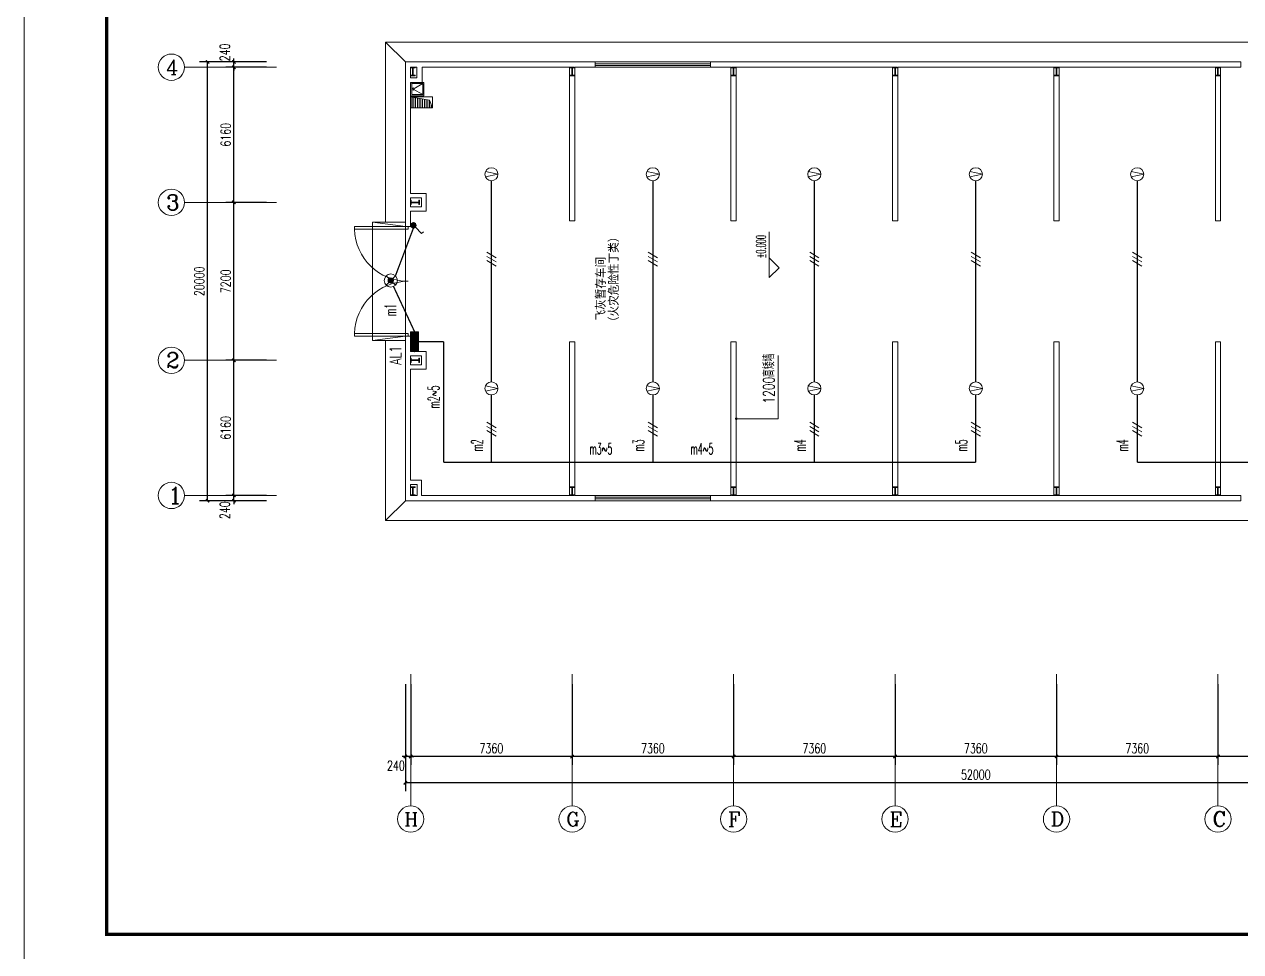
# Model space of a CAD drawing. Header units: inches. Extents: x -3272461 to -2504170, y 403793 to 1071042.
# Drawn here: x -3029802 to -2974356, y 711843 to 754110 of the extents above; entities that cross this region are included whole.
import ezdxf
from ezdxf.enums import TextEntityAlignment as Align

# ---------------------------------------------------------------- set-up
doc = ezdxf.new("R2010")
doc.units = ezdxf.units.IN
doc.header["$LTSCALE"] = 1000
doc.header["$MEASUREMENT"] = 0
doc.header["$PDSIZE"] = -5
doc.layers.get('0').update_dxf_attribs({"lineweight": 18})
for name, color, linetype, lineweight in [('AXIS', 30, 'Continuous', 18), ('DIM-照明', 7, 'Continuous', 18), ('EQUIP-照明', 3, 'Continuous', 18), ('EQUIP-箱柜', 3, 'Continuous', 18), ('jc', 8, 'Continuous', 18), ('PUB_TITLE', 153, 'Continuous', 18), ('TEL_TEXT', 7, 'Continuous', 18), ('WIRE-照明', 1, 'Continuous', 18)]:
    doc.layers.add(name, color=color, linetype=linetype, lineweight=lineweight)
doc.styles.add('_TCH_AXIS', font='complex.shx', dxfattribs={"bigfont": 'gbcbig.shx'})
doc.styles.add('_TCH_DIM', font='simplex.shx', dxfattribs={"width": 0.7, "bigfont": 'gbcbig.shx'})
doc.styles.add('_TCH_DIM_T3', font='simplex.shx', dxfattribs={"width": 0.705882, "bigfont": 'gbcbig.shx'})
doc.styles.add('_TCH_LABEL', font='complex.shx', dxfattribs={"bigfont": 'gbcbig.shx'})
doc.styles.add('_TEL_DIM', font='simplex.shx', dxfattribs={"width": 0.8, "bigfont": 'hztxt.shx'})
doc.styles.add('HT', font='', dxfattribs={"width": 0.9})
doc.styles.get("Standard").update_dxf_attribs({"font": 'gbenor.shx', "bigfont": 'gbcbig.shx'})
doc.styles.get('HT').set_extended_font_data('黑体')
doc.dimstyles.new('_TCH_ARCH&&150', dxfattribs={"dimtxt": 446.25, "dimasz": 150, "dimexe": 375, "dimexo": 450, "dimgap": 150, "dimtad": 1, "dimdec": 0, "dimzin": 0, "dimdsep": 46, "dimtxsty": '_TCH_DIM_T3', "dimblk": 'ARCHTICK', "dimcen": 0.09, "dimdle": 300, "dimclrt": 7, "dimazin": 2, "dimtfac": 1, "dimtdec": 0, "dimtix": 1, "dimtmove": 2, "dimatfit": 3, "dimfxl": 1, "dimtolj": 1, "dimarcsym": 0})

# ---------------------------------------------------------------- blocks, each defined once
blk = doc.blocks.new('_ArchTick_0')
at = {"color": 0, "linetype": 'ByBlock'}
blk.add_lwpolyline([(-0.5, -0.5, 0.4, 0.4, 0), (0.5, 0.5, 0.4, 0.4, 0)], format="xyseb", dxfattribs=at)
blk = doc.blocks.new('*X166')
at = {"layer": 'AXIS', "color": 0, "lineweight": -2}
for p, q in [((-3012431, 723588), (-3012431, 719163)), ((-2960431, 723588), (-2960431, 719163)), ((-2960431, 719538), (-3012431, 719538))]:
    blk.add_line(p, q, dxfattribs=at)
at = {"layer": 'AXIS', "color": 0, "lineweight": -2, "xscale": 150, "yscale": 150, "zscale": 150, "rotation": 180}
blk.add_blockref('_ArchTick_0', (-3012431, 719538), dxfattribs=at)
at = {"layer": 'AXIS', "color": 0, "lineweight": -2, "xscale": 150, "yscale": 150, "zscale": 150}
blk.add_blockref('_ArchTick_0', (-2960431, 719538), dxfattribs=at)
at = {"layer": 'AXIS', "color": 7, "insert": (-2986431, 719911), "char_height": 446.2, "width": 2070, "attachment_point": 5, "style": '_TCH_DIM_T3'}
blk.add_mtext('52000', dxfattribs=at)
blk = doc.blocks.new('_ARCHTICK')
at = {"color": 0, "linetype": 'ByBlock', "const_width": 0.4}
blk.add_lwpolyline([(-0.5, -0.5), (0.5, 0.5)], dxfattribs=at)
blk = doc.blocks.new('*X169')
at = {"layer": 'AXIS', "color": 0, "lineweight": -2}
for p, q in [((-2975391, 724038), (-2975391, 720363)), ((-2968031, 724038), (-2968031, 720363)), ((-2968031, 720738), (-2975391, 720738))]:
    blk.add_line(p, q, dxfattribs=at)
at = {"layer": 'AXIS', "color": 0, "lineweight": -2, "xscale": 150, "yscale": 150, "zscale": 150, "rotation": 180}
blk.add_blockref('_ArchTick_0', (-2975391, 720738), dxfattribs=at)
at = {"layer": 'AXIS', "color": 0, "lineweight": -2, "xscale": 150, "yscale": 150, "zscale": 150}
blk.add_blockref('_ArchTick_0', (-2968031, 720738), dxfattribs=at)
at = {"layer": 'AXIS', "color": 7, "insert": (-2971711, 721111), "char_height": 446.2, "width": 1620, "attachment_point": 5, "style": '_TCH_DIM_T3'}
blk.add_mtext('7360', dxfattribs=at)
blk = doc.blocks.new('*X170')
at = {"layer": 'AXIS', "color": 0, "lineweight": -2}
for p, q in [((-2982751, 724038), (-2982751, 720363)), ((-2975391, 724038), (-2975391, 720363)), ((-2975391, 720738), (-2982751, 720738))]:
    blk.add_line(p, q, dxfattribs=at)
at = {"layer": 'AXIS', "color": 0, "lineweight": -2, "xscale": 150, "yscale": 150, "zscale": 150, "rotation": 180}
blk.add_blockref('_ArchTick_0', (-2982751, 720738), dxfattribs=at)
at = {"layer": 'AXIS', "color": 0, "lineweight": -2, "xscale": 150, "yscale": 150, "zscale": 150}
blk.add_blockref('_ArchTick_0', (-2975391, 720738), dxfattribs=at)
at = {"layer": 'AXIS', "color": 7, "insert": (-2979071, 721111), "char_height": 446.2, "width": 1620, "attachment_point": 5, "style": '_TCH_DIM_T3'}
blk.add_mtext('7360', dxfattribs=at)
blk = doc.blocks.new('*X171')
at = {"layer": 'AXIS', "color": 0, "lineweight": -2}
for p, q in [((-2990111, 724038), (-2990111, 720363)), ((-2982751, 724038), (-2982751, 720363)), ((-2982751, 720738), (-2990111, 720738))]:
    blk.add_line(p, q, dxfattribs=at)
at = {"layer": 'AXIS', "color": 0, "lineweight": -2, "xscale": 150, "yscale": 150, "zscale": 150, "rotation": 180}
blk.add_blockref('_ArchTick_0', (-2990111, 720738), dxfattribs=at)
at = {"layer": 'AXIS', "color": 0, "lineweight": -2, "xscale": 150, "yscale": 150, "zscale": 150}
blk.add_blockref('_ArchTick_0', (-2982751, 720738), dxfattribs=at)
at = {"layer": 'AXIS', "color": 7, "insert": (-2986431, 721111), "char_height": 446.2, "width": 1620, "attachment_point": 5, "style": '_TCH_DIM_T3'}
blk.add_mtext('7360', dxfattribs=at)
blk = doc.blocks.new('*X172')
at = {"layer": 'AXIS', "color": 0, "lineweight": -2}
for p, q in [((-2997471, 724038), (-2997471, 720363)), ((-2990111, 724038), (-2990111, 720363)), ((-2990111, 720738), (-2997471, 720738))]:
    blk.add_line(p, q, dxfattribs=at)
at = {"layer": 'AXIS', "color": 0, "lineweight": -2, "xscale": 150, "yscale": 150, "zscale": 150, "rotation": 180}
blk.add_blockref('_ArchTick_0', (-2997471, 720738), dxfattribs=at)
at = {"layer": 'AXIS', "color": 0, "lineweight": -2, "xscale": 150, "yscale": 150, "zscale": 150}
blk.add_blockref('_ArchTick_0', (-2990111, 720738), dxfattribs=at)
at = {"layer": 'AXIS', "color": 7, "insert": (-2993791, 721111), "char_height": 446.2, "width": 1620, "attachment_point": 5, "style": '_TCH_DIM_T3'}
blk.add_mtext('7360', dxfattribs=at)
blk = doc.blocks.new('*X173')
at = {"layer": 'AXIS', "color": 0, "lineweight": -2}
for p, q in [((-3004831, 724038), (-3004831, 720363)), ((-2997471, 724038), (-2997471, 720363)), ((-2997471, 720738), (-3004831, 720738))]:
    blk.add_line(p, q, dxfattribs=at)
at = {"layer": 'AXIS', "color": 0, "lineweight": -2, "xscale": 150, "yscale": 150, "zscale": 150, "rotation": 180}
blk.add_blockref('_ArchTick_0', (-3004831, 720738), dxfattribs=at)
at = {"layer": 'AXIS', "color": 0, "lineweight": -2, "xscale": 150, "yscale": 150, "zscale": 150}
blk.add_blockref('_ArchTick_0', (-2997471, 720738), dxfattribs=at)
at = {"layer": 'AXIS', "color": 7, "insert": (-3001151, 721111), "char_height": 446.2, "width": 1620, "attachment_point": 5, "style": '_TCH_DIM_T3'}
blk.add_mtext('7360', dxfattribs=at)
blk = doc.blocks.new('*X174')
at = {"layer": 'AXIS', "color": 0, "lineweight": -2}
for p, q in [((-3012191, 724038), (-3012191, 720363)), ((-3004831, 724038), (-3004831, 720363)), ((-3004831, 720738), (-3012191, 720738))]:
    blk.add_line(p, q, dxfattribs=at)
at = {"layer": 'AXIS', "color": 0, "lineweight": -2, "xscale": 150, "yscale": 150, "zscale": 150, "rotation": 180}
blk.add_blockref('_ArchTick_0', (-3012191, 720738), dxfattribs=at)
at = {"layer": 'AXIS', "color": 0, "lineweight": -2, "xscale": 150, "yscale": 150, "zscale": 150}
blk.add_blockref('_ArchTick_0', (-3004831, 720738), dxfattribs=at)
at = {"layer": 'AXIS', "color": 7, "insert": (-3008511, 721111), "char_height": 446.2, "width": 1620, "attachment_point": 5, "style": '_TCH_DIM_T3'}
blk.add_mtext('7360', dxfattribs=at)
blk = doc.blocks.new('*X175')
at = {"layer": 'AXIS', "color": 0, "lineweight": -2}
for p, q in [((-3012431, 724038), (-3012431, 720363)), ((-3012191, 724038), (-3012191, 720363)), ((-3012431, 720738), (-3012581, 720738)), ((-3012191, 720738), (-3012431, 720738)), ((-3012191, 720738), (-3012041, 720738))]:
    blk.add_line(p, q, dxfattribs=at)
at = {"layer": 'AXIS', "color": 0, "lineweight": -2, "xscale": 150, "yscale": 150, "zscale": 150}
blk.add_blockref('_ArchTick_0', (-3012431, 720738), dxfattribs=at)
at = {"layer": 'AXIS', "color": 0, "lineweight": -2, "xscale": 150, "yscale": 150, "zscale": 150, "rotation": 180}
blk.add_blockref('_ArchTick_0', (-3012191, 720738), dxfattribs=at)
at = {"layer": 'AXIS', "color": 7, "insert": (-3012864, 720325), "char_height": 446.2, "width": 1215, "attachment_point": 5, "style": '_TCH_DIM_T3'}
blk.add_mtext('240', dxfattribs=at)
blk = doc.blocks.new('*X176')
at = {"layer": 'AXIS', "color": 0, "lineweight": -2}
for p, q in [((-3019210, 752396), (-3021824, 752396)), ((-3021449, 732396), (-3021449, 752396)), ((-3019210, 732396), (-3021824, 732396))]:
    blk.add_line(p, q, dxfattribs=at)
at = {"layer": 'AXIS', "color": 0, "lineweight": -2, "xscale": 150, "yscale": 150, "zscale": 150}
for p, rotation in [((-3021449, 752396), 90), ((-3021449, 732396), 270)]:
    blk.add_blockref('_ArchTick_0', p, dxfattribs=dict(at, rotation=rotation))
at = {"layer": 'AXIS', "color": 7, "insert": (-3021822, 742396), "char_height": 446.2, "width": 2115, "attachment_point": 5, "rotation": 90, "style": '_TCH_DIM_T3'}
blk.add_mtext('20000', dxfattribs=at)
blk = doc.blocks.new('*X177')
at = {"layer": 'AXIS', "color": 0, "lineweight": -2}
for p, q in [((-3018760, 732636), (-3020624, 732636)), ((-3020249, 732636), (-3020249, 732786)), ((-3020249, 732396), (-3020249, 732636)), ((-3018760, 732396), (-3020624, 732396)), ((-3020249, 732396), (-3020249, 732246))]:
    blk.add_line(p, q, dxfattribs=at)
at = {"layer": 'AXIS', "color": 0, "lineweight": -2, "xscale": 150, "yscale": 150, "zscale": 150}
for p, rotation in [((-3020249, 732636), 270), ((-3020249, 732396), 90)]:
    blk.add_blockref('_ArchTick_0', p, dxfattribs=dict(at, rotation=rotation))
at = {"layer": 'AXIS', "color": 7, "insert": (-3020661, 731962), "char_height": 446.2, "width": 1215, "attachment_point": 5, "rotation": 90, "style": '_TCH_DIM_T3'}
blk.add_mtext('240', dxfattribs=at)
blk = doc.blocks.new('*X178')
at = {"layer": 'AXIS', "color": 0, "lineweight": -2}
for p, q in [((-3018760, 738796), (-3020624, 738796)), ((-3020249, 732636), (-3020249, 738796)), ((-3018760, 732636), (-3020624, 732636))]:
    blk.add_line(p, q, dxfattribs=at)
at = {"layer": 'AXIS', "color": 0, "lineweight": -2, "xscale": 150, "yscale": 150, "zscale": 150}
for p, rotation in [((-3020249, 738796), 90), ((-3020249, 732636), 270)]:
    blk.add_blockref('_ArchTick_0', p, dxfattribs=dict(at, rotation=rotation))
at = {"layer": 'AXIS', "color": 7, "insert": (-3020622, 735716), "char_height": 446.2, "width": 1530, "attachment_point": 5, "rotation": 90, "style": '_TCH_DIM_T3'}
blk.add_mtext('6160', dxfattribs=at)
blk = doc.blocks.new('*X179')
at = {"layer": 'AXIS', "color": 0, "lineweight": -2}
for p, q in [((-3018760, 745996), (-3020624, 745996)), ((-3020249, 738796), (-3020249, 745996)), ((-3018760, 738796), (-3020624, 738796))]:
    blk.add_line(p, q, dxfattribs=at)
at = {"layer": 'AXIS', "color": 0, "lineweight": -2, "xscale": 150, "yscale": 150, "zscale": 150}
for p, rotation in [((-3020249, 745996), 90), ((-3020249, 738796), 270)]:
    blk.add_blockref('_ArchTick_0', p, dxfattribs=dict(at, rotation=rotation))
at = {"layer": 'AXIS', "color": 7, "insert": (-3020622, 742396), "char_height": 446.2, "width": 1665, "attachment_point": 5, "rotation": 90, "style": '_TCH_DIM_T3'}
blk.add_mtext('7200', dxfattribs=at)
blk = doc.blocks.new('*X180')
at = {"layer": 'AXIS', "color": 0, "lineweight": -2}
for p, q in [((-3018760, 752156), (-3020624, 752156)), ((-3020249, 745996), (-3020249, 752156)), ((-3018760, 745996), (-3020624, 745996))]:
    blk.add_line(p, q, dxfattribs=at)
at = {"layer": 'AXIS', "color": 0, "lineweight": -2, "xscale": 150, "yscale": 150, "zscale": 150}
for p, rotation in [((-3020249, 752156), 90), ((-3020249, 745996), 270)]:
    blk.add_blockref('_ArchTick_0', p, dxfattribs=dict(at, rotation=rotation))
at = {"layer": 'AXIS', "color": 7, "insert": (-3020622, 749076), "char_height": 446.2, "width": 1530, "attachment_point": 5, "rotation": 90, "style": '_TCH_DIM_T3'}
blk.add_mtext('6160', dxfattribs=at)
blk = doc.blocks.new('*X181')
at = {"layer": 'AXIS', "color": 0, "lineweight": -2}
for p, q in [((-3020249, 752396), (-3020249, 752546)), ((-3018760, 752396), (-3020624, 752396)), ((-3018760, 752156), (-3020624, 752156)), ((-3020249, 752156), (-3020249, 752396)), ((-3020249, 752156), (-3020249, 752006))]:
    blk.add_line(p, q, dxfattribs=at)
at = {"layer": 'AXIS', "color": 0, "lineweight": -2, "xscale": 150, "yscale": 150, "zscale": 150}
for p, rotation in [((-3020249, 752396), 270), ((-3020249, 752156), 90)]:
    blk.add_blockref('_ArchTick_0', p, dxfattribs=dict(at, rotation=rotation))
at = {"layer": 'AXIS', "color": 7, "insert": (-3020661, 752829), "char_height": 446.2, "width": 1215, "attachment_point": 5, "rotation": 90, "style": '_TCH_DIM_T3'}
blk.add_mtext('240', dxfattribs=at)
blk = doc.blocks.new('*X265')
at = {"color": 0}
for p, q in [((-250, 33), (-83, 200)), ((-250, 68), (-118, 200)), ((-250, 104), (-154, 200)), ((-250, 139), (-189, 200)), ((-250, 174), (-224, 200)), ((-247, 0), (-47, 200)), ((-212, 0), (-12, 200)), ((-177, 0), (23, 200)), ((-141, 0), (59, 200)), ((-106, 0), (94, 200)), ((-71, 0), (129, 200)), ((-35, 0), (165, 200)), ((0, 0), (200, 200)), ((35, 0), (235, 200)), ((71, 0), (250, 179)), ((106, 0), (250, 144)), ((141, 0), (250, 109)), ((177, 0), (250, 73)), ((212, 0), (250, 38)), ((247, 0), (250, 3))]:
    blk.add_line(p, q, dxfattribs=at)
blk = doc.blocks.new('$equip$00001421')
for p, q in [((0.75, 0.6), (-0.75, 0.6)), ((-0.75, 0.6), (-0.75, 0)), ((-0.75, 0), (0.75, 0)), ((0.75, 0), (0.75, 0.6))]:
    blk.add_line(p, q)
blk.add_lwpolyline([(-0.75, 0.3, 0.6, 0.6, 0), (0.75, 0.3, 0.6, 0.6, 0)], format="xyseb")
for p in [(-0.75, 0.3), (0, 0.6), (0, 0), (0.75, 0.3)]:
    blk.add_point(p)
at = {"xscale": 0.00300000000061118, "yscale": 0.00300000000061118, "zscale": 0.00300000000061118}
blk.add_blockref('*X265', (0, 0), dxfattribs=at)
at = {"style": '_TCH_LABEL', "flags": 1}
blk.add_attdef('A', (0, 0), '', height=0.00002, dxfattribs=at)
blk = doc.blocks.new('$equip$00001149')
for points in [[(-0.173, 0.1), (0.173, 0.1), (0.2, 0), (-0.2, 0)], [(-0.173, -0.1), (0.173, -0.1), (0.2, 0), (-0.2, 0)], [(-0.1, 0.173), (0.1, 0.173), (0.173, 0.1), (-0.173, 0.1)], [(0, 0.2), (-0.1, 0.173), (0.1, 0.173)], [(-0.1, -0.173), (0.1, -0.173), (0.173, -0.1), (-0.173, -0.1)], [(0, -0.2), (-0.1, -0.173), (0.1, -0.173)]]:
    blk.add_hatch(color=256).paths.add_polyline_path(points, flags=0)
for p, q in [((-0.354, 0.354), (0.354, -0.354)), ((0.354, 0.354), (-0.354, -0.354))]:
    blk.add_line(p, q)
for radius in [0.5, 0.2]:
    blk.add_circle((0, 0), radius)
at = {"flags": 1}
blk.add_attdef('A', (0, 0), '', height=0.00002, dxfattribs=at)
blk = doc.blocks.new('$equip$00001962')
for points in [[(-0.18, 0.313), (0.18, 0.313), (0.208, 0.208), (-0.208, 0.208)], [(-0.18, 0.104), (0.18, 0.104), (0.208, 0.208), (-0.208, 0.208)], [(-0.104, 0.389), (0.104, 0.389), (0.18, 0.313), (-0.18, 0.313)], [(-0.104, 0.028), (0.104, 0.028), (0.18, 0.104), (-0.18, 0.104)], [(0, 0.417), (-0.104, 0.389), (0.104, 0.389)], [(0, 0), (-0.104, 0.028), (0.104, 0.028)]]:
    blk.add_hatch(color=256).paths.add_polyline_path(points, flags=0)
for p, q in [((0.147, 0.356), (0.625, 0.833)), ((0.625, 0.833), (0.766, 0.692))]:
    blk.add_line(p, q)
blk.add_circle((0, 0.208), 0.208)
for p in [(-0.208, 0.208), (0, 0.417), (0, 0), (0.208, 0.208)]:
    blk.add_point(p)
at = {"layer": 'TEL_TEXT', "style": '_TEL_DIM', "flags": 1}
blk.add_attdef('A', text='', height=0.00002, dxfattribs=at).set_placement((0, 0), align=Align.MIDDLE_CENTER)
blk = doc.blocks.new('$equip$00001177')
for q in [(-0.203, -0.457), (0.203, -0.457)]:
    blk.add_line((0, 0.5), q)
blk.add_circle((0, 0), 0.5)
at = {"style": '_TCH_LABEL', "flags": 1}
blk.add_attdef('A', (0, 0), '', height=0.00002, dxfattribs=at)
blk = doc.blocks.new('$TELECSYS$00000097')
for p, q in [((-0.2, 0.4), (-1, -0.4)), ((0.4, 0.4), (-0.4, -0.4)), ((1, 0.4), (0.2, -0.4))]:
    blk.add_line(p, q)
at = {"width": 0.8}
blk.add_attdef('N', text='', height=1, dxfattribs=at).set_placement((-0.02, 1.06), align=Align.MIDDLE_CENTER)
blk = doc.blocks.new('$TelecSys$00000154')
blk.add_blockref('$TELECSYS$00000097', (0, 0))
at = {"style": '_TEL_DIM', "width": 0.7}
blk.add_attdef('N', text='', height=0.875, dxfattribs=at).set_placement((-0.02, 0.92), align=Align.MIDDLE_CENTER)
blk = doc.blocks.new('$WINLIB2D$00000001')
at = {"color": 0}
for points in [[(-0.5, 0.5), (-0.5, -0.5)], [(-0.5, 0.5), (0.5, 0.5)], [(0.5, -0.5), (0.5, 0.5)], [(0.5, 0.167), (-0.5, 0.167)], [(0.5, -0.167), (-0.5, -0.167)], [(-0.5, -0.5), (0.5, -0.5)]]:
    blk.add_lwpolyline(points, dxfattribs=at)
blk = doc.blocks.new('$DorLib2D$00000002')
for p, q in [((-0.5, 0), (-0.5, 0.4875)), ((-0.475, 0.4875), (-0.5, 0.4875)), ((-0.475, 0), (-0.475, 0.4875)), ((0.475, 0), (0.475, 0.4875)), ((0.475, 0.4875), (0.5, 0.4875)), ((0.5, 0), (0.5, 0.4875)), ((-0.5, 0), (-0.475, 0)), ((0.5, 0), (0.475, 0))]:
    blk.add_line(p, q)
at = {"lineweight": 13}
for centre, start, end in [((-0.4875, 0), 0, 88.53072), ((0.4875, 0), 91.46928, 180)]:
    blk.add_arc(centre, 0.4875, start, end, dxfattribs=at)

msp = doc.modelspace()

# ---------------------------------------------------------------- hatches: boundary and pattern name
at = {"layer": 'jc'}
h = msp.add_hatch(dxfattribs=at)
h.set_pattern_fill('ANSI31', color=256, style=0, pattern_type=0)
h.set_pattern_definition([(90, (0, 0), (-79.375, 3e-14), [])])
h.paths.add_polyline_path([(-3012181.5, 750300.5), (-3012181.5, 750800.5), (-3011328, 750647.6), (-3011191.5, 750300.5)], flags=0)

# ---------------------------------------------------------------- linework, layer by layer
at = {"layer": 'AXIS'}
for p, q in [((-3018309.6, 752155.6), (-3022498.7, 752155.6)), ((-3018309.6, 745995.6), (-3022498.7, 745995.6)), ((-3018309.6, 738795.6), (-3022498.7, 738795.6)), ((-3018309.6, 732635.6), (-3022498.7, 732635.6)), ((-3012190.9, 724488), (-3012190.9, 718488)), ((-3004830.9, 724488), (-3004830.9, 718488)), ((-2997470.9, 724488), (-2997470.9, 718488)), ((-2990110.9, 724488), (-2990110.9, 718488)), ((-2982750.9, 724488), (-2982750.9, 718488)), ((-2975390.9, 724488), (-2975390.9, 718488))]:
    msp.add_line(p, q, dxfattribs=at)
for centre in [(-3023098.7, 752155.6), (-3023098.7, 745995.6), (-3023098.7, 738795.6), (-3023098.7, 732635.6), (-3012190.9, 717888), (-3004830.9, 717888), (-2997470.9, 717888), (-2990110.9, 717888), (-2982750.9, 717888), (-2975390.9, 717888)]:
    msp.add_circle(centre, 600, dxfattribs=at)
at = {"layer": 'jc'}
for p, q in [((-3012431.5, 752396.3), (-3011790.9, 752396.3)), ((-3012431.5, 751556.9), (-3012431.5, 752396.3)), ((-3012191.5, 752156.3), (-3011910.9, 752156.3)), ((-3012191.5, 751676.9), (-3012191.5, 752156.3)), ((-3011990.9, 752156.3), (-3012190.9, 752156.3)), ((-3012190.9, 752156.3), (-3012190.9, 752126.3)), ((-3012190.9, 752126.3), (-3012105.9, 752126.3)), ((-3012105.9, 752126.3), (-3012105.9, 751786.3)), ((-3012075.9, 751786.3), (-3012075.9, 752126.3)), ((-3012075.9, 752126.3), (-3011990.9, 752126.3)), ((-3011990.9, 752126.3), (-3011990.9, 752156.3)), ((-3011910.9, 752156.3), (-3011910.9, 751676.9)), ((-3011790.9, 752396.3), (-3004830.9, 752396.3)), ((-3011670.9, 752156.3), (-3011670.9, 751436.9)), ((-3011670.9, 752156.3), (-3004950.9, 752156.3)), ((-3004950.9, 745156.3), (-3004950.9, 752156.3)), ((-3004730.9, 752155), (-3004930.9, 752155)), ((-3004930.9, 752155), (-3004930.9, 752125)), ((-3004930.9, 752125), (-3004845.9, 752125)), ((-3004845.9, 752125), (-3004845.9, 751785)), ((-3003775.9, 752396.3), (-3004830.9, 752396.3)), ((-3004815.9, 751785), (-3004815.9, 752125)), ((-3004815.9, 752125), (-3004730.9, 752125)), ((-3004730.9, 752125), (-3004730.9, 752155)), ((-3004710.9, 752156.3), (-3003775.9, 752156.3)), ((-3004710.9, 745156.3), (-3004710.9, 752156.3)), ((-3003775.9, 752156.3), (-3003775.9, 752396.3)), ((-2997470.9, 752396.3), (-2998525.9, 752396.3)), ((-2998525.9, 752396.3), (-2998525.9, 752156.3)), ((-2998525.9, 752156.3), (-2997590.9, 752156.3)), ((-2997590.9, 745156.3), (-2997590.9, 752156.3)), ((-2997370.9, 752155.6), (-2997570.9, 752155.6)), ((-2997570.9, 752155.6), (-2997570.9, 752125.6)), ((-2997570.9, 752125.6), (-2997485.9, 752125.6)), ((-2997485.9, 752125.6), (-2997485.9, 751785.6)), ((-2997470.9, 752396.3), (-2990110.9, 752396.3)), ((-2997455.9, 751785.6), (-2997455.9, 752125.6)), ((-2997455.9, 752125.6), (-2997370.9, 752125.6)), ((-2997370.9, 752125.6), (-2997370.9, 752155.6)), ((-2997350.9, 745156.3), (-2997350.9, 752156.3)), ((-2997350.9, 752156.3), (-2990230.9, 752156.3)), ((-2990230.9, 745156.3), (-2990230.9, 752156.3)), ((-2990010.9, 752155.6), (-2990210.9, 752155.6)), ((-2990210.9, 752155.6), (-2990210.9, 752125.6)), ((-2990210.9, 752125.6), (-2990125.9, 752125.6)), ((-2990125.9, 752125.6), (-2990125.9, 751785.6)), ((-2990110.9, 752396.3), (-2982750.9, 752396.3)), ((-2990095.9, 751785.6), (-2990095.9, 752125.6)), ((-2990095.9, 752125.6), (-2990010.9, 752125.6)), ((-2990010.9, 752125.6), (-2990010.9, 752155.6)), ((-2989990.9, 745156.3), (-2989990.9, 752156.3)), ((-2989990.9, 752156.3), (-2982870.9, 752156.3)), ((-2982870.9, 745156.3), (-2982870.9, 752156.3)), ((-2982650.9, 752155.6), (-2982850.9, 752155.6)), ((-2982850.9, 752155.6), (-2982850.9, 752125.6)), ((-2982850.9, 752125.6), (-2982765.9, 752125.6)), ((-2982765.9, 752125.6), (-2982765.9, 751785.6)), ((-2982750.9, 752396.3), (-2975390.9, 752396.3)), ((-2982735.9, 751785.6), (-2982735.9, 752125.6)), ((-2982735.9, 752125.6), (-2982650.9, 752125.6)), ((-2982650.9, 752125.6), (-2982650.9, 752155.6)), ((-2982630.9, 745156.3), (-2982630.9, 752156.3)), ((-2982630.9, 752156.3), (-2975510.9, 752156.3)), ((-2975510.9, 745156.3), (-2975510.9, 752156.3)), ((-2975290.9, 752155.6), (-2975490.9, 752155.6)), ((-2975490.9, 752155.6), (-2975490.9, 752125.6)), ((-2975490.9, 752125.6), (-2975405.9, 752125.6)), ((-2975405.9, 752125.6), (-2975405.9, 751785.6)), ((-2974356.2, 752396.3), (-2975390.9, 752396.3)), ((-2975375.9, 751785.6), (-2975375.9, 752125.6)), ((-2975375.9, 752125.6), (-2975290.9, 752125.6)), ((-2975290.9, 752125.6), (-2975290.9, 752155.6)), ((-2975270.9, 745156.3), (-2975270.9, 752156.3)), ((-2975270.9, 752156.3), (-2974356.2, 752156.3)), ((-2974356.2, 752156.3), (-2974356.2, 752396.3)), ((-3012431.5, 746296.3), (-3012431.5, 751556.9)), ((-3011910.9, 751676.9), (-3012191.5, 751676.9)), ((-3011670.9, 751436.9), (-3012191.5, 751436.9)), ((-3012191.5, 746396.3), (-3012191.5, 751436.9)), ((-3012105.9, 751786.3), (-3012190.9, 751786.3)), ((-3012190.9, 751786.3), (-3012190.9, 751756.3)), ((-3012190.9, 751756.3), (-3011990.9, 751756.3)), ((-3011990.9, 751786.3), (-3012075.9, 751786.3)), ((-3011990.9, 751756.3), (-3011990.9, 751786.3)), ((-3004845.9, 751785), (-3004930.9, 751785)), ((-3004930.9, 751785), (-3004930.9, 751755)), ((-3004930.9, 751755), (-3004730.9, 751755)), ((-3004730.9, 751785), (-3004815.9, 751785)), ((-3004730.9, 751755), (-3004730.9, 751785)), ((-2997485.9, 751785.6), (-2997570.9, 751785.6)), ((-2997570.9, 751785.6), (-2997570.9, 751755.6)), ((-2997570.9, 751755.6), (-2997370.9, 751755.6)), ((-2997370.9, 751785.6), (-2997455.9, 751785.6)), ((-2997370.9, 751755.6), (-2997370.9, 751785.6)), ((-2990125.9, 751785.6), (-2990210.9, 751785.6)), ((-2990210.9, 751785.6), (-2990210.9, 751755.6)), ((-2990210.9, 751755.6), (-2990010.9, 751755.6)), ((-2990010.9, 751785.6), (-2990095.9, 751785.6)), ((-2990010.9, 751755.6), (-2990010.9, 751785.6)), ((-2982765.9, 751785.6), (-2982850.9, 751785.6)), ((-2982850.9, 751785.6), (-2982850.9, 751755.6)), ((-2982850.9, 751755.6), (-2982650.9, 751755.6)), ((-2982650.9, 751785.6), (-2982735.9, 751785.6)), ((-2982650.9, 751755.6), (-2982650.9, 751785.6)), ((-2975405.9, 751785.6), (-2975490.9, 751785.6)), ((-2975490.9, 751785.6), (-2975490.9, 751755.6)), ((-2975490.9, 751755.6), (-2975290.9, 751755.6)), ((-2975290.9, 751785.6), (-2975375.9, 751785.6)), ((-2975290.9, 751755.6), (-2975290.9, 751785.6)), ((-3011490.9, 746396.3), (-3012191.5, 746396.3)), ((-3011490.9, 746396.3), (-3011490.9, 745595)), ((-3012431.5, 745695), (-3012431.5, 746296.3)), ((-3011690.9, 746196.3), (-3012191.5, 746196.3)), ((-3012191.5, 745795), (-3012191.5, 746196.3)), ((-3012161.5, 746095.8), (-3012191.5, 746095.8)), ((-3012191.5, 746095.8), (-3012191.5, 745895.8)), ((-3012191.5, 745895.8), (-3012161.5, 745895.8)), ((-3011690.9, 745795), (-3012191.5, 745795)), ((-3012161.5, 746010.8), (-3012161.5, 746095.8)), ((-3011821.5, 746010.8), (-3012161.5, 746010.8)), ((-3012161.5, 745895.8), (-3012161.5, 745980.8)), ((-3012161.5, 745980.8), (-3011821.5, 745980.8)), ((-3011791.5, 746095.8), (-3011821.5, 746095.8)), ((-3011821.5, 746095.8), (-3011821.5, 746010.8)), ((-3011821.5, 745980.8), (-3011821.5, 745895.8)), ((-3011821.5, 745895.8), (-3011791.5, 745895.8)), ((-3011791.5, 745895.8), (-3011791.5, 746095.8)), ((-3011690.9, 746196.3), (-3011690.9, 745795)), ((-3012431.5, 745691.6), (-3012431.5, 744896.3)), ((-3011490.9, 745595), (-3012191.5, 745595)), ((-3012191.5, 744896.3), (-3012191.5, 745595)), ((-3012431.5, 739896.3), (-3012431.5, 744896.3)), ((-3012431.5, 744896.3), (-3012191.5, 744896.3)), ((-3004950.9, 745156.3), (-3004710.9, 745156.3)), ((-2997590.9, 745156.3), (-2997350.9, 745156.3)), ((-2995845.1, 742566.7), (-2995845.1, 744646.8)), ((-2990230.9, 745156.3), (-2989990.9, 745156.3)), ((-2982870.9, 745156.3), (-2982630.9, 745156.3)), ((-2975510.9, 745156.3), (-2975270.9, 745156.3)), ((-2995395.1, 743016.7), (-2995845.1, 743466.7)), ((-2995395.1, 743016.7), (-2995845.1, 742566.7)), ((-3012191.5, 739896.3), (-3012431.5, 739896.3)), ((-3012431.5, 739896.3), (-3012431.5, 739096.3)), ((-3012191.5, 739196.3), (-3012191.5, 739896.3)), ((-3012431.5, 738495), (-3012431.5, 739096.3)), ((-3011490.9, 739196.3), (-3012191.5, 739196.3)), ((-3011490.9, 738395), (-3011490.9, 739196.3)), ((-3004950.9, 732636.3), (-3004950.9, 739636.3)), ((-3004950.9, 739636.3), (-3004710.9, 739636.3)), ((-3004710.9, 732636.3), (-3004710.9, 739636.3)), ((-2997590.9, 732636.3), (-2997590.9, 739636.3)), ((-2997590.9, 739636.3), (-2997350.9, 739636.3)), ((-2997350.9, 732636.3), (-2997350.9, 739636.3)), ((-2990230.9, 732636.3), (-2990230.9, 739636.3)), ((-2990230.9, 739636.3), (-2989990.9, 739636.3)), ((-2989990.9, 732636.3), (-2989990.9, 739636.3)), ((-2982870.9, 732636.3), (-2982870.9, 739636.3)), ((-2982870.9, 739636.3), (-2982630.9, 739636.3)), ((-2982630.9, 732636.3), (-2982630.9, 739636.3)), ((-2975510.9, 732636.3), (-2975510.9, 739636.3)), ((-2975510.9, 739636.3), (-2975270.9, 739636.3)), ((-2975270.9, 732636.3), (-2975270.9, 739636.3)), ((-3011690.9, 738996.3), (-3012191.5, 738996.3)), ((-3012191.5, 738595), (-3012191.5, 738996.3)), ((-3012191.5, 738896.3), (-3012191.5, 738696.3)), ((-3012161.5, 738896.3), (-3012191.5, 738896.3)), ((-3012191.5, 738696.3), (-3012161.5, 738696.3)), ((-3011690.9, 738595), (-3012191.5, 738595)), ((-3012161.5, 738811.3), (-3012161.5, 738896.3)), ((-3011821.5, 738811.3), (-3012161.5, 738811.3)), ((-3012161.5, 738696.3), (-3012161.5, 738781.3)), ((-3012161.5, 738781.3), (-3011821.5, 738781.3)), ((-3011791.5, 738896.3), (-3011821.5, 738896.3)), ((-3011821.5, 738896.3), (-3011821.5, 738811.3)), ((-3011821.5, 738781.3), (-3011821.5, 738696.3)), ((-3011821.5, 738696.3), (-3011791.5, 738696.3)), ((-3011791.5, 738696.3), (-3011791.5, 738896.3)), ((-3011690.9, 738595), (-3011690.9, 738996.3)), ((-2995434.7, 736136.3), (-2995434.7, 739018)), ((-3012431.5, 733235.6), (-3012431.5, 738495)), ((-3011490.9, 738395), (-3012191.5, 738395)), ((-3012191.5, 733335.6), (-3012191.5, 738395)), ((-2997350.9, 736136.3), (-2995434.7, 736136.3)), ((-3012431.5, 732396.3), (-3012431.5, 733235.6)), ((-3011690.9, 733335.6), (-3012191.5, 733335.6)), ((-3012191.5, 732636.3), (-3012191.5, 733135.6)), ((-3011890.9, 733135.6), (-3012191.5, 733135.6)), ((-3011990.9, 733035.6), (-3012190.9, 733035.6)), ((-3012190.9, 733035.6), (-3012190.9, 733005.6)), ((-3012190.9, 733005.6), (-3012105.9, 733005.6)), ((-3012105.9, 733005.6), (-3012105.9, 732665.6)), ((-3012075.9, 732665.6), (-3012075.9, 733005.6)), ((-3012075.9, 733005.6), (-3011990.9, 733005.6)), ((-3011990.9, 733005.6), (-3011990.9, 733035.6)), ((-3011890.9, 732636.3), (-3011890.9, 733135.6)), ((-3011690.9, 732636.3), (-3011690.9, 733335.6)), ((-3004730.9, 733036.3), (-3004930.9, 733036.3)), ((-3004930.9, 733036.3), (-3004930.9, 733006.3)), ((-3004930.9, 733006.3), (-3004845.9, 733006.3)), ((-3004845.9, 733006.3), (-3004845.9, 732666.3)), ((-3004815.9, 732666.3), (-3004815.9, 733006.3)), ((-3004815.9, 733006.3), (-3004730.9, 733006.3)), ((-3004730.9, 733006.3), (-3004730.9, 733036.3)), ((-2997370.9, 733035.6), (-2997570.9, 733035.6)), ((-2997570.9, 733035.6), (-2997570.9, 733005.6)), ((-2997570.9, 733005.6), (-2997485.9, 733005.6)), ((-2997485.9, 733005.6), (-2997485.9, 732665.6)), ((-2997455.9, 732665.6), (-2997455.9, 733005.6)), ((-2997455.9, 733005.6), (-2997370.9, 733005.6)), ((-2997370.9, 733005.6), (-2997370.9, 733035.6)), ((-2990010.9, 733035.6), (-2990210.9, 733035.6)), ((-2990210.9, 733035.6), (-2990210.9, 733005.6)), ((-2990210.9, 733005.6), (-2990125.9, 733005.6)), ((-2990125.9, 733005.6), (-2990125.9, 732665.6)), ((-2990095.9, 732665.6), (-2990095.9, 733005.6)), ((-2990095.9, 733005.6), (-2990010.9, 733005.6)), ((-2990010.9, 733005.6), (-2990010.9, 733035.6)), ((-2982650.9, 733035.6), (-2982850.9, 733035.6)), ((-2982850.9, 733035.6), (-2982850.9, 733005.6)), ((-2982850.9, 733005.6), (-2982765.9, 733005.6)), ((-2982765.9, 733005.6), (-2982765.9, 732665.6)), ((-2982735.9, 732665.6), (-2982735.9, 733005.6)), ((-2982735.9, 733005.6), (-2982650.9, 733005.6)), ((-2982650.9, 733005.6), (-2982650.9, 733035.6)), ((-2975290.9, 733035.6), (-2975490.9, 733035.6)), ((-2975490.9, 733035.6), (-2975490.9, 733005.6)), ((-2975490.9, 733005.6), (-2975405.9, 733005.6)), ((-2975405.9, 733005.6), (-2975405.9, 732665.6)), ((-2975375.9, 732665.6), (-2975375.9, 733005.6)), ((-2975375.9, 733005.6), (-2975290.9, 733005.6)), ((-2975290.9, 733005.6), (-2975290.9, 733035.6)), ((-3011890.9, 732636.3), (-3012191.5, 732636.3)), ((-3012105.9, 732665.6), (-3012190.9, 732665.6)), ((-3012190.9, 732665.6), (-3012190.9, 732635.6)), ((-3012190.9, 732635.6), (-3011990.9, 732635.6)), ((-3011990.9, 732665.6), (-3012075.9, 732665.6)), ((-3011990.9, 732635.6), (-3011990.9, 732665.6)), ((-3004950.9, 732636.3), (-3011690.9, 732636.3)), ((-3004845.9, 732666.3), (-3004930.9, 732666.3)), ((-3004930.9, 732666.3), (-3004930.9, 732636.3)), ((-3004930.9, 732636.3), (-3004730.9, 732636.3)), ((-3004730.9, 732666.3), (-3004815.9, 732666.3)), ((-3004730.9, 732636.3), (-3004730.9, 732666.3)), ((-3003775.9, 732636.3), (-3004710.9, 732636.3)), ((-3003775.9, 732396.3), (-3003775.9, 732636.3)), ((-2997590.9, 732636.3), (-2998525.9, 732636.3)), ((-2998525.9, 732636.3), (-2998525.9, 732396.3)), ((-2997485.9, 732665.6), (-2997570.9, 732665.6)), ((-2997570.9, 732665.6), (-2997570.9, 732635.6)), ((-2997570.9, 732635.6), (-2997370.9, 732635.6)), ((-2997370.9, 732665.6), (-2997455.9, 732665.6)), ((-2997370.9, 732635.6), (-2997370.9, 732665.6)), ((-2990230.9, 732636.3), (-2997350.9, 732636.3)), ((-2990125.9, 732665.6), (-2990210.9, 732665.6)), ((-2990210.9, 732665.6), (-2990210.9, 732635.6)), ((-2990210.9, 732635.6), (-2990010.9, 732635.6)), ((-2990010.9, 732665.6), (-2990095.9, 732665.6)), ((-2990010.9, 732635.6), (-2990010.9, 732665.6)), ((-2982870.9, 732636.3), (-2989990.9, 732636.3)), ((-2982765.9, 732665.6), (-2982850.9, 732665.6)), ((-2982850.9, 732665.6), (-2982850.9, 732635.6)), ((-2982850.9, 732635.6), (-2982650.9, 732635.6)), ((-2982650.9, 732665.6), (-2982735.9, 732665.6)), ((-2982650.9, 732635.6), (-2982650.9, 732665.6)), ((-2975510.9, 732636.3), (-2982630.9, 732636.3)), ((-2975405.9, 732665.6), (-2975490.9, 732665.6)), ((-2975490.9, 732665.6), (-2975490.9, 732635.6)), ((-2975490.9, 732635.6), (-2975290.9, 732635.6)), ((-2975290.9, 732665.6), (-2975375.9, 732665.6)), ((-2975290.9, 732635.6), (-2975290.9, 732665.6)), ((-2974356.2, 732636.3), (-2975270.9, 732636.3)), ((-2974356.2, 732396.3), (-2974356.2, 732636.3)), ((-3011790.9, 732396.3), (-3012431.5, 732396.3)), ((-3004830.9, 732396.3), (-3011790.9, 732396.3)), ((-3004830.9, 732396.3), (-3003775.9, 732396.3)), ((-2998525.9, 732396.3), (-2997470.9, 732396.3)), ((-2990110.9, 732396.3), (-2997470.9, 732396.3)), ((-2982750.9, 732396.3), (-2990110.9, 732396.3)), ((-2975390.9, 732396.3), (-2982750.9, 732396.3)), ((-2975390.9, 732396.3), (-2974356.2, 732396.3))]:
    msp.add_line(p, q, dxfattribs=at)
for points in [[(-2959531.5, 745096.3), (-2959530.9, 753296.3), (-3013331.5, 753296.3), (-3013331.5, 745096.3)], [(-3012431.5, 752396.3), (-3013331.5, 753296.3)], [(-3011641.5, 751406.9), (-3012074.8, 751156.9), (-3011641.5, 750906.9)], [(-3012181.5, 750800.5), (-3011328, 750647.6), (-3011191.5, 750300.5)], [(-3013331.5, 739696.3), (-3013331.5, 731496.3), (-2959531.5, 731496.3), (-2959531.5, 739696.3)], [(-3012431.5, 732396.3), (-3013331.5, 731496.3)]]:
    msp.add_lwpolyline(points, dxfattribs=at)
for points in [[(-3012191.5, 751456.9), (-3012191.5, 750856.9), (-3011591.5, 750856.9), (-3011591.5, 751456.9)], [(-3012141.5, 751406.9), (-3012141.5, 750906.9), (-3011641.5, 750906.9), (-3011641.5, 751406.9)], [(-3011191.5, 750800.5), (-3012181.5, 750800.5), (-3012181.5, 750300.5), (-3011191.5, 750300.5)], [(-3013931.5, 745096.3), (-3012431.5, 745096.3), (-3012431.5, 744896.3)], [(-3013931.5, 739696.3), (-3013931.5, 745096.3), (-3012431.5, 745096.3), (-3012431.5, 739696.3)], [(-3013931.5, 739696.3), (-3012431.5, 739696.3), (-3012431.5, 739896.3)]]:
    msp.add_lwpolyline(points, close=True, dxfattribs=at)
msp.add_lwpolyline([(-2997380.9, 736136.3, 60, 60, 1), (-2997320.9, 736136.3, 60, 60, 1)], format="xyseb", close=True, dxfattribs=at)
msp.add_circle((-3012074.8, 751160.3), 50, dxfattribs=at)
at = {"layer": 'PUB_TITLE'}
msp.add_lwpolyline([(-2940702.2, 711130.6), (-2940702.2, 774130.6), (-3029802.2, 774130.6), (-3029802.2, 711130.6)], close=True, dxfattribs=at)
msp.add_lwpolyline([(-2942202.2, 712630.6, 150, 150, 0), (-2942202.2, 772630.6, 150, 150, 0), (-3026052.2, 772630.6, 150, 150, 0), (-3026052.2, 712630.6, 150, 150, 0)], format="xyseb", close=True, dxfattribs=at)
at = {"layer": 'WIRE-照明', "linetype": 'Continuous'}
for points in [[(-3008510.9, 746975.6, 60, 60, 0), (-3008510.9, 737815.6, 60, 60, 0)], [(-3001150.9, 746975.6, 60, 60, 0), (-3001150.9, 737815.6, 60, 60, 0)], [(-2993790.9, 746975.6, 60, 60, 0), (-2993790.9, 737815.6, 60, 60, 0)], [(-2986430.9, 746975.6, 60, 60, 0), (-2986430.9, 737815.6, 60, 60, 0)], [(-2979070.9, 746975.6, 60, 60, 0), (-2979070.9, 737815.6, 60, 60, 0)], [(-3012066.5, 744821.1, 60, 60, 0), (-3012886.7, 742642.7, 60, 60, 0)], [(-3012011.5, 740096.3, 60, 60, 0), (-3012972.1, 742158.6, 60, 60, 0)], [(-3010684.3, 739646.3, 60, 60, 0), (-3011831.5, 739646.3, 60, 60, 0)], [(-3010684.3, 734146.1, 60, 60, 0), (-3010684.3, 739646.3, 60, 60, 0)], [(-3008510.9, 737215.6, 60, 60, 0), (-3008510.9, 734146.1, 60, 60, 0)], [(-3001150.9, 737215.6, 60, 60, 0), (-3001150.9, 734146.1, 60, 60, 0)], [(-2993790.9, 737215.6, 60, 60, 0), (-2993790.9, 734146.1, 60, 60, 0)], [(-2986430.9, 737215.6, 60, 60, 0), (-2986430.9, 734146.1, 60, 60, 0)], [(-2979070.9, 737215.6, 60, 60, 0), (-2979070.9, 734146.1, 60, 60, 0)], [(-2986430.9, 734146.1, 60, 60, 0), (-3010684.3, 734146.1, 60, 60, 0)], [(-2979070.9, 734146.1, 60, 60, 0), (-2962177.4, 734146.1, 60, 60, 0)]]:
    msp.add_lwpolyline(points, format="xyseb", dxfattribs=at)

# ---------------------------------------------------------------- block references
at = {"layer": 'DIM-照明', "xscale": 315, "yscale": 525, "zscale": 315, "rotation": 270}
for p in [(-3008510.9, 743405.3), (-3001150.9, 743405.3), (-2993790.9, 743405.3), (-2986430.9, 743405.3), (-2979070.9, 743405.3), (-3008510.9, 735659.8), (-3001150.9, 735659.8), (-2993790.9, 735659.8), (-2986430.9, 735659.8), (-2979070.9, 735659.8)]:
    msp.add_blockref('$TelecSys$00000154', p, dxfattribs=at)
at = {"layer": 'EQUIP-照明', "xscale": -599.9999999999998, "yscale": 599.9999999999998}
for name, p, zscale, rotation in [('$equip$00001177', (-3008510.9, 747275.6), 599.9999999999995, 270), ('$equip$00001177', (-3001150.9, 747275.6), 599.9999999999995, 270), ('$equip$00001177', (-2993790.9, 747275.6), 599.9999999999995, 270), ('$equip$00001177', (-2986430.9, 747275.6), 599.9999999999995, 270), ('$equip$00001177', (-2979070.9, 747275.6), 599.9999999999995, 270), ('$equip$00001962', (-3012066.5, 745071.1), 599.9999999999998, 180), ('$equip$00001177', (-3008510.9, 737515.6), 599.9999999999995, 270), ('$equip$00001177', (-3001150.9, 737515.6), 599.9999999999995, 270), ('$equip$00001177', (-2993790.9, 737515.6), 599.9999999999995, 270), ('$equip$00001177', (-2986430.9, 737515.6), 599.9999999999995, 270), ('$equip$00001177', (-2979070.9, 737515.6), 599.9999999999995, 270)]:
    msp.add_blockref(name, p, dxfattribs=dict(at, zscale=zscale, rotation=rotation))
at = {"layer": 'EQUIP-照明', "xscale": 599.9999999999998, "yscale": 599.9999999999998, "zscale": 599.9999999999998}
msp.add_blockref('$equip$00001149', (-3013098.8, 742430.6), dxfattribs=at)
at = {"layer": 'EQUIP-箱柜', "xscale": 599.9999999999998, "yscale": 599.9999999999998, "zscale": 599.9999999999998, "rotation": 270}
msp.add_blockref('$equip$00001421', (-3012191.5, 739646.3), dxfattribs=at)
at = {"layer": 'jc', "xscale": 5250, "yscale": 240, "zscale": 240}
msp.add_blockref('$WINLIB2D$00000001', (-3001150.9, 752276.3), dxfattribs=at)
at = {"layer": 'jc', "zscale": 240}
for name, p, xscale, yscale, rotation in [('$DorLib2D$00000002', (-3012311.5, 742396.3), -5000, 5000, 90), ('$WINLIB2D$00000001', (-3001150.9, 732516.3), -5250, -240, 180)]:
    msp.add_blockref(name, p, dxfattribs=dict(at, xscale=xscale, yscale=yscale, rotation=rotation))

# ---------------------------------------------------------------- texts
at = {"layer": 'AXIS', "color": 7, "style": '_TCH_AXIS'}
for s, height, p in [('4', 668.2, (-3023353.3, 751821.5)), ('3', 698.9, (-3023331.7, 745646.2)), ('2', 698.9, (-3023331.7, 738446.2)), ('1', 772.1, (-3023264.2, 732249.6)), ('H', 608.3, (-3012480.5, 717583.9)), ('G', 637.8, (-3005104.2, 717569.1)), ('F', 668.2, (-2997725.4, 717553.9)), ('E', 668.2, (-2990365.4, 717553.9)), ('D', 652.9, (-2983015.2, 717561.5)), ('C', 683.5, (-2975635, 717546.2))]:
    msp.add_text(s, height=height, dxfattribs=at).set_placement(p)
at = {"layer": 'jc'}
for s, height, style, width, p in [('（火灾危险性丁类）', 394.3, 'HT', 0.9, (-3002747.4, 740309)), ('%%P0.000', 446.25, '_TCH_DIM', 0.494118, (-2996002.6, 743446.8)), ('飞灰暂存车间', 394.3, 'HT', 0.9, (-3003336.5, 740608.7)), ('1200高矮墙', 506.38, '_TCH_DIM', 0.7, (-2995612.7, 736823.1))]:
    msp.add_text(s, height=height, rotation=90, dxfattribs=dict(at, style=style, width=width)).set_placement(p)
at = {"layer": 'TEL_TEXT'}
for s, style, width, p in [('m1', '_TEL_DIM', 0.494118, (-3012858, 740812)), ('AL1', '_TCH_DIM', 0.705882, (-3012623.2, 738589.7)), ('m2~5', '_TEL_DIM', 0.494118, (-3010876.3, 736599.9)), ('m2', '_TEL_DIM', 0.494118, (-3008905.4, 734635.1)), ('m3', '_TEL_DIM', 0.494118, (-3001545.4, 734635.1)), ('m4', '_TEL_DIM', 0.494118, (-2994185.4, 734635.1)), ('m5', '_TEL_DIM', 0.494118, (-2986825.4, 734635.1)), ('m4', '_TEL_DIM', 0.494118, (-2979489.1, 734635.1))]:
    msp.add_text(s, height=525, rotation=90, dxfattribs=dict(at, style=style, width=width)).set_placement(p)
at = {"layer": 'TEL_TEXT', "style": '_TEL_DIM', "width": 0.494118}
for s, p in [('m3~5', (-3004040.6, 734501.2)), ('m4~5', (-2999434.2, 734501.2))]:
    msp.add_text(s, height=525, dxfattribs=at).set_placement(p)

# ---------------------------------------------------------------- dimensions: what is measured, and where the dimension line sits
at = {"layer": 'AXIS'}
for base, p1, p2, angle, picture, middle in [((-3020248.7, 752395.6), (-3018309.6, 752155.6), (-3018309.6, 752395.6), 90, '*X181', (-3020661.2, 752829.1)), ((-3020248.7, 732635.6), (-3018309.6, 732395.6), (-3018309.6, 732635.6), 90, '*X177', (-3020661.2, 731962.1)), ((-3012430.9, 720738), (-3012190.9, 724488), (-3012430.9, 724488), 180, '*X175', (-3012864.4, 720325.5))]:
    dim = msp.add_linear_dim(base=base, p1=p1, p2=p2, angle=angle, dimstyle='_TCH_ARCH&&150', override={"dimsah": 1, "dimtzin": 0}, dxfattribs=at)
    dim.commit()
    dim.dimension.update_dxf_attribs({"geometry": picture, "text_midpoint": middle, "dimtype": 160})
for base, p1, p2, angle, picture, middle in [((-3021448.7, 752395.6), (-3018759.6, 732395.6), (-3018759.6, 752395.6), 90, '*X176', (-3021821.9, 742395.6)), ((-3020248.7, 752155.6), (-3018309.6, 745995.6), (-3018309.6, 752155.6), 90, '*X180', (-3020621.9, 749075.6)), ((-3020248.7, 745995.6), (-3018309.6, 738795.6), (-3018309.6, 745995.6), 90, '*X179', (-3020621.9, 742395.6)), ((-3020248.7, 738795.6), (-3018309.6, 732635.6), (-3018309.6, 738795.6), 90, '*X178', (-3020621.9, 735715.6)), ((-3012190.9, 720738), (-3004830.9, 724488), (-3012190.9, 724488), 180, '*X174', (-3008510.9, 721111.1)), ((-3004830.9, 720738), (-2997470.9, 724488), (-3004830.9, 724488), 180, '*X173', (-3001150.9, 721111.1)), ((-2997470.9, 720738), (-2990110.9, 724488), (-2997470.9, 724488), 180, '*X172', (-2993790.9, 721111.1)), ((-2990110.9, 720738), (-2982750.9, 724488), (-2990110.9, 724488), 180, '*X171', (-2986430.9, 721111.1)), ((-2982750.9, 720738), (-2975390.9, 724488), (-2982750.9, 724488), 180, '*X170', (-2979070.9, 721111.1)), ((-2975390.9, 720738), (-2968030.9, 724488), (-2975390.9, 724488), 180, '*X169', (-2971710.9, 721111.1)), ((-3012430.9, 719538), (-2960430.9, 724038), (-3012430.9, 724038), 180, '*X166', (-2986430.9, 719911.1))]:
    dim = msp.add_linear_dim(base=base, p1=p1, p2=p2, angle=angle, dimstyle='_TCH_ARCH&&150', override={"dimsah": 1, "dimtzin": 0}, dxfattribs=at)
    dim.commit()
    dim.dimension.update_dxf_attribs({"geometry": picture, "text_midpoint": middle})

doc.saveas('drawing.dxf')
